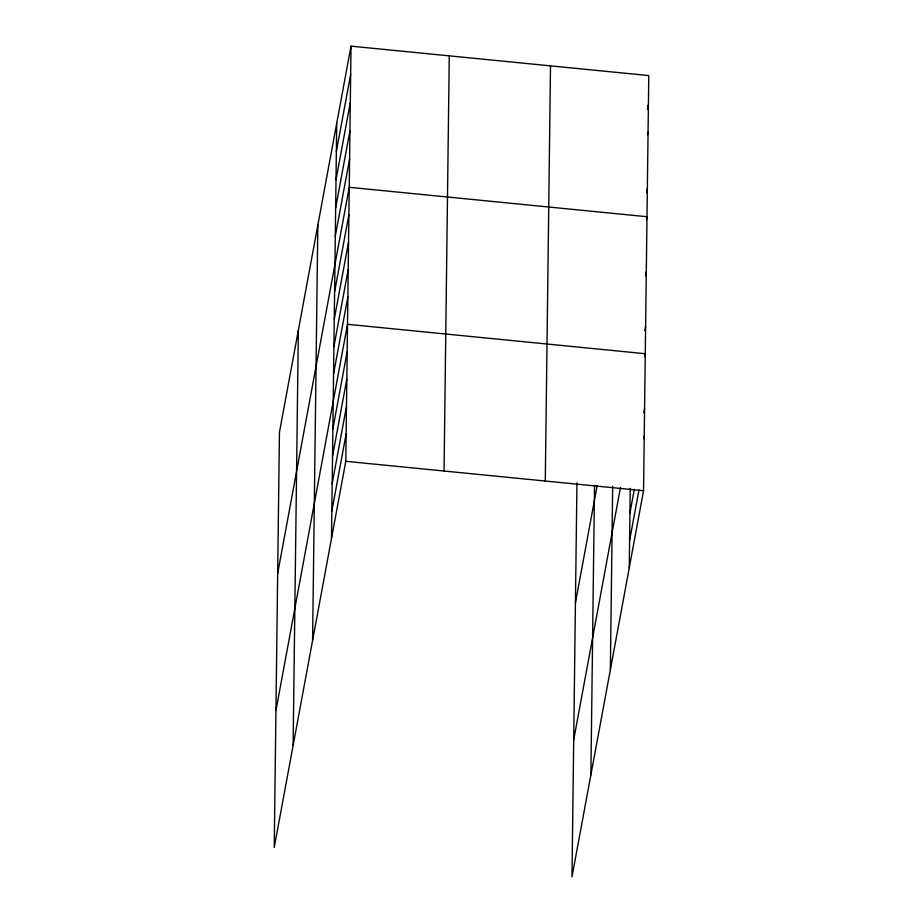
<?xml version="1.0" encoding="UTF-8"?>
<svg xmlns="http://www.w3.org/2000/svg" width="923" height="923" viewBox="0 0 923 923"><rect width="100%" height="100%" fill="white"/><g stroke="black" fill="none" stroke-linecap="round" stroke-linejoin="round"><path stroke-width="1.38" d="M293.122 745.461L298.348 330.307M312.597 640.412L317.824 225.247M331.495 538.444L336.722 123.29M351.017 46.15L279.45 432.264L274.223 847.429L345.79 461.315L351.017 46.15L648.777 75.571L643.55 490.736L571.983 876.85L576.944 482.856M444.044 471.018L449.27 55.865M545.285 481.021L550.512 65.868M590.882 774.882L594.527 485.348M610.357 669.833L612.664 486.248M629.255 567.876L630.247 488.405M336.364 151.522L350.659 74.382M336.007 179.754L350.302 102.615M335.649 207.975L349.944 130.847M335.291 236.207L349.598 159.079M277.673 573.425L349.24 187.3L647 216.732L646.481 219.536M334.599 291.841L348.894 214.701M334.253 319.243L348.548 242.103M333.907 346.644L348.202 269.504M333.561 374.046L347.856 296.906M275.954 710.422L347.51 324.308L645.269 353.728L644.75 356.532M332.868 428.849L347.163 351.709M332.522 456.25L346.817 379.111M332.176 483.652L346.483 406.512M331.83 511.042L346.137 433.914M647.381 109.41L648.165 105.21M647.542 134.839L648.061 132.035M646.573 192.699L647.358 188.5M575.433 602.846L597.146 485.671M645.523 275.735L646.308 271.524M644.842 330.538L645.615 326.327M573.714 739.842L620.475 487.517M643.804 412.743L644.589 408.531M629.936 513.073L634.355 489.225M643.723 438.737L644.242 435.933M629.601 540.474L638.958 489.986M345.79 461.315L643.55 490.736"/></g></svg>
